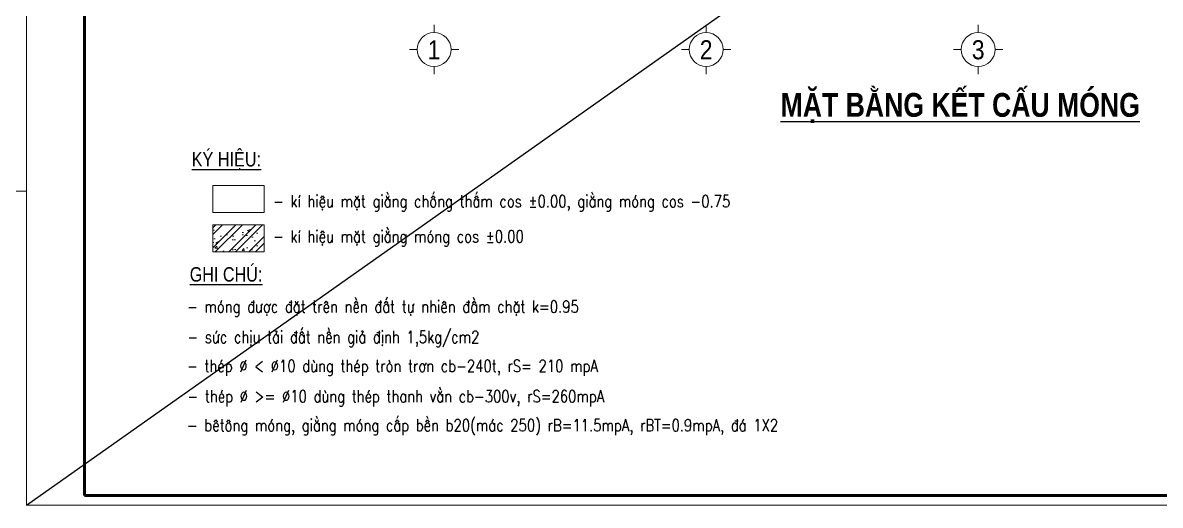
# Model space of a CAD drawing. Header units: millimetres. Extents: x -295047 to 29144, y -724756 to -246879.
# Drawn here: x -171034 to -155983, y -363613 to -357223 of the extents above; entities that cross this region are included whole.
import ezdxf
from ezdxf.enums import TextEntityAlignment as Align

# ---------------------------------------------------------------- set-up
doc = ezdxf.new("R2010")
doc.units = ezdxf.units.MM
doc.header["$MEASUREMENT"] = 0
doc.layers.get('Defpoints').update_dxf_attribs({"color": 1})
for name, color, linetype, lineweight in [('EG Net thay', 7, 'Continuous', 20), ('Khungten_LCDI', 7, 'Continuous', 5), ('LC Hatch', 252, 'Continuous', 9), ('LC ISO', 153, 'Continuous', 13), ('LC Net manh', 219, 'Continuous', 5), ('LC Net thay', 7, 'Continuous', 25), ('LC Text1', 3, 'Continuous', 20), ('LC Text2', 7, 'Continuous', 25)]:
    doc.layers.add(name, color=color, linetype=linetype, lineweight=lineweight)
doc.layers.add('KCS_Plotter', color=11, linetype='Continuous', plot=False)
doc.styles.add('Khungten', font='VHAVAN_1.TTF', dxfattribs={"width": 0.9, "height": 5000})
doc.styles.add('LC 1', font='VHAVANB_1.TTF')
doc.styles.add('LC 3', font='vnsimli.shx', dxfattribs={"width": 0.75})
doc.styles.add('LC3', font='VHARIALB_1.TTF', dxfattribs={"width": 0.8})
doc.styles.add('T2', font='VHARIAL_1.TTF', dxfattribs={"width": 0.8})
doc.styles.add('Title', font='VHBLACK_1.TTF', dxfattribs={"width": 0.8})

# ---------------------------------------------------------------- blocks, each defined once
blk = doc.blocks.new('lcdi KC')
at = {"layer": 'Defpoints', "lineweight": 0}
blk.add_lwpolyline([(-1200, -14850), (-1200, 14850), (40800, 14850), (40800, -14850)], close=True, dxfattribs=at)
at = {"layer": 'Khungten_LCDI', "color": 5, "lineweight": 60}
blk.add_lwpolyline([(0, -14650), (0, 14650), (40600, 14650), (40600, -14650)], close=True, dxfattribs=at)
at = {"color": 7, "style": 'Khungten', "width": 0.8}
for tag, p in [('REVISION', (39499, -10746)), ('NGAYHT', (39546, -11609))]:
    blk.add_attdef(tag, text='', height=200, dxfattribs=at).set_placement(p, align=Align.CENTER)
at = {"layer": 'LC Text1', "style": 'Title', "width": 1.485915}
for tag, p, p2 in [('TENBANVE1', (36913, -8886), (40339, -8886)), ('TENBANVE2', (36913, -9562), (40339, -9562))]:
    blk.add_attdef(tag, text='', height=250, dxfattribs=at).set_placement(p, p2, align=Align.FIT)
at = {"layer": 'LC Text1', "style": 'Title', "width": 0.7}
blk.add_attdef('SOBANVE', text='', height=250, dxfattribs=at).set_placement((39562, -13896), align=Align.CENTER)
blk = doc.blocks.new('TTRUC')
at = {"layer": 'LC ISO'}
for p, q in [((0, 6.95), (0, 10.13)), ((-6.95, 0), (-10.13, 0)), ((6.95, 0), (10.13, 0)), ((0, -6.95), (0, -10.13))]:
    blk.add_line(p, q, dxfattribs=at)
at = {"layer": 'LC Net manh'}
blk.add_circle((0, 0), 6.95, dxfattribs=at)
blk = doc.blocks.new('TIEUDE1')
at = {"layer": 'LC Text2', "color": 7, "style": 'LC 1'}
blk.add_attdef('TIªU§Ò', text='', height=5, dxfattribs=at).set_placement((0, 0), align=Align.BOTTOM_CENTER)
blk.add_attdef('TL', text='', height=3, dxfattribs=at).set_placement((0, -2), align=Align.TOP_CENTER)

msp = doc.modelspace()

# ---------------------------------------------------------------- hatches: boundary and pattern name
at = {"layer": 'LC Hatch'}
h = msp.add_hatch(dxfattribs=at)
h.set_pattern_fill('BTCT', color=256, scale=50)
h.set_pattern_definition([(50, (-386834.6, -297443.96), (358.6301, -31.37607), [37.5, -412.5]), (355, (-386834.6, -297443.96), (-69.37567, 376.09607), [30, -330]), (100.4514, (-386804.7, -297446.57), (289.2547, 344.71977), [31.8701, -350.57106]), (46.1842, (-386834.6, -297343.96), (533.6205, -82.7595), [56.25, -618.75]), (96.6356, (-386790.1, -297350.85), (467.3314, 487.0589), [47.8051, -525.8565]), (351.1842, (-386834.6, -297343.96), (467.331, 487.0593), [45, -495]), (21, (-386784.6, -297368.96), (298.45353, -201.30945), [37.5, -412.5]), (326, (-386784.6, -297368.96), (121.65767, 362.575), [30, -330]), (71.4514, (-386759.72, -297385.73), (420.1113, 161.26525), [31.8701, -350.57106]), (37.5, (-386834.59, -297443.96), (6.07993, 166.44693), [0, -326, 0, -335, 0, -331.25]), (7.5, (-386834.59, -297443.96), (131.53477, 197.20586), [0, -191, 0, -318.5, 0, -126.25]), (327.5, (-386946.09, -297443.96), (266.91122, -11.277436), [0, -125, 0, -390, 0, -517.5]), (317.5, (-386996.1, -297443.96), (291.59308, 50.0525), [0, -162.5, 0, -259, 0, -367.5]), (45, (-386834.59, -297443.96), (-132.58252, 132.58252), []), (45, (-386746.2, -297443.96), (-132.58252, 132.58252), [])])
h.paths.add_polyline_path([(-167839.9, -360258.7), (-167839.9, -359900.3), (-168518.9, -359900.3), (-168518.9, -360258.7)])

# ---------------------------------------------------------------- linework, layer by layer
at = {"layer": 'Defpoints', "lineweight": 0}
msp.add_lwpolyline([(-191984.2, -359455.3), (-191984.2, -344605.3), (-170984.2, -344605.3), (-170984.2, -359455.3)], close=True, dxfattribs=at)
at = {"layer": 'EG Net thay'}
for points in [[(-168518.9, -359377.8), (-167839.9, -359377.8), (-167839.9, -359736.1), (-168518.9, -359736.1)], [(-168518.9, -359900.3), (-167839.9, -359900.3), (-167839.9, -360258.7), (-168518.9, -360258.7)]]:
    msp.add_lwpolyline(points, close=True, dxfattribs=at)
at = {"layer": 'KCS_Plotter', "ltscale": 2}
msp.add_line((-170984.2, -363613.3), (-144104.2, -344605.3), dxfattribs=at)

# ---------------------------------------------------------------- block references
at = {"layer": 'LC ISO', "xscale": 32.25101427308982, "yscale": 32.25101427308982, "zscale": 32.25101427308982}
for p in [(-165591.5, -357577.8), (-161991.5, -357577.8), (-158391.5, -357577.8)]:
    msp.add_blockref('TTRUC', p, dxfattribs=at)
at = {"layer": 'LC Net thay', "xscale": 0.6399999999848659, "yscale": 0.6399999999848659, "zscale": 0.6399999999848659}
msp.add_blockref('lcdi KC', (-170216.2, -354109.3), dxfattribs=at)
at = {"layer": 'LC Text2'}
ref = msp.add_blockref('TIEUDE1', (-158628.9, -358563.4), dxfattribs=dict(at, xscale=64.00000000148876, yscale=64.00000000148876, zscale=64.00000000148876))
ref.add_attrib('TIªU§Ò', '%%UmÆt b»ng kÕt cÊu mãng', dxfattribs={"color": 7, "height": 315.163, "style": 'LC3', "width": 0.8}).set_placement((-158628.9, -358563.4), align=Align.BOTTOM_CENTER)

# ---------------------------------------------------------------- texts
at = {"layer": 'LC Text1', "ltscale": 0.2, "style": 'LC 1', "width": 0.9}
for s, p in [('1', (-165591.5, -357783.2)), ('2', (-161991.5, -357783.2)), ('3', (-158391.5, -357783.2))]:
    msp.add_text(s, height=252.5, dxfattribs=at).set_placement(p, align=Align.BOTTOM_CENTER)
at = {"layer": 'LC Text1', "style": 'LC 3', "width": 0.8}
for s, p in [('- kÝ hiÖu mÆt gi»ng chèng thÊm cos %%P0.00, gi»ng mãng cos -0.75', (-167722.4, -359667.6)), ('- kÝ hiÖu mÆt gi»ng mãng cos %%P0.00', (-167722.4, -360132.5))]:
    msp.add_text(s, height=160, dxfattribs=at).set_placement(p)
at = {"layer": 'LC Text1', "color": 3, "style": 'LC 3', "width": 0.8}
for s, p in [('- mãng ®\xadîc ®Æt trªn nÒn ®Êt tù nhiªn ®Çm chÆt k=0.95', (-168860.6, -361062.6)), ('- søc chÞu t¶i ®Êt nÒn gi¶ ®Þnh 1,5kg/cm2', (-168854.1, -361464.7)), ('- thÐp %%C < %%C10 dïng thÐp trßn tr¬n cb-240t, rS= 210 mpA', (-168860.6, -361847.9)), ('- thÐp %%C >= %%C10 dïng thÐp thanh v»n cb-300v, rS=260mpA', (-168854.1, -362250.1)), ('- bªt«ng mãng, gi»ng mãng cÊp bÒn b20(m¸c 250) rB=11.5mpA, rBT=0.9mpA, ®¸ 1X2', (-168861.9, -362633.3))]:
    msp.add_text(s, height=160, dxfattribs=at).set_placement(p)
at = {"layer": 'LC Text2', "style": 'T2', "width": 0.8}
for s, height, p in [('%%Uký hiÖu:', 192, (-168799, -359126.8)), ('%%Ughi chó:', 191.09, (-168824.4, -360651))]:
    msp.add_text(s, height=height, dxfattribs=at).set_placement(p)

doc.saveas('drawing.dxf')
